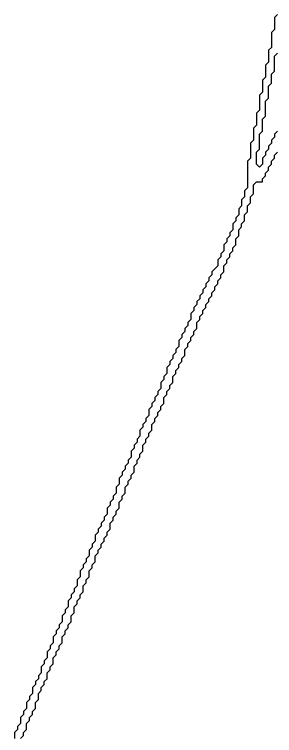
# Model space of a CAD drawing. Header units: metres. Extents: x 0 to 100, y 0 to 129.
# Drawn here: x 35.1 to 37.28, y 46.35 to 52.38 of the extents above; entities that cross this region are included whole.
import ezdxf

# ---------------------------------------------------------------- set-up
doc = ezdxf.new("R2010")
doc.units = ezdxf.units.M

msp = doc.modelspace()

# ---------------------------------------------------------------- linework, layer by layer
for points in [[(37.3, 52.375), (37.275, 52.35), (37.275, 52.25), (37.25, 52.225), (37.25, 52.1), (37.225, 52.075), (37.225, 51.975), (37.2, 51.95), (37.2, 51.85), (37.175, 51.825), (37.175, 51.725), (37.15, 51.7), (37.15, 51.575), (37.125, 51.55), (37.125, 51.45), (37.1, 51.425), (37.1, 51.325), (37.075, 51.3), (37.075, 51.175), (37.05, 51.15), (37.05, 50.925), (37.025, 50.9), (37.025, 50.85), (37, 50.825), (37, 50.775), (36.975, 50.75), (36.975, 50.7), (36.95, 50.675), (36.95, 50.65), (36.925, 50.625), (36.925, 50.575), (36.9, 50.55), (36.9, 50.525), (36.875, 50.5), (36.875, 50.475), (36.85, 50.45), (36.85, 50.4), (36.825, 50.375), (36.825, 50.35), (36.8, 50.325), (36.8, 50.275), (36.75, 50.225), (36.75, 50.2), (36.725, 50.175), (36.725, 50.15), (36.7, 50.125), (36.7, 50.1), (36.675, 50.075), (36.675, 50.05), (36.65, 50.025), (36.65, 50), (36.625, 49.975), (36.625, 49.95), (36.6, 49.925), (36.6, 49.9), (36.575, 49.875), (36.575, 49.825), (36.55, 49.8), (36.55, 49.775), (36.525, 49.75), (36.525, 49.725), (36.5, 49.7), (36.5, 49.675), (36.475, 49.65), (36.475, 49.6), (36.45, 49.575), (36.45, 49.55), (36.425, 49.525), (36.425, 49.5), (36.4, 49.475), (36.4, 49.45), (36.375, 49.425), (36.375, 49.375), (36.35, 49.35), (36.35, 49.325), (36.325, 49.3), (36.325, 49.25), (36.3, 49.225), (36.3, 49.2), (36.275, 49.175), (36.275, 49.15), (36.25, 49.125), (36.25, 49.1), (36.225, 49.075), (36.225, 49.025), (36.2, 49), (36.2, 48.975), (36.175, 48.95), (36.175, 48.925), (36.15, 48.9), (36.15, 48.85), (36.125, 48.825), (36.125, 48.8), (36.1, 48.775), (36.1, 48.75), (36.075, 48.725), (36.075, 48.675), (36.05, 48.65), (36.05, 48.625), (36.025, 48.6), (36.025, 48.575), (36, 48.55), (36, 48.525), (35.975, 48.5), (35.975, 48.45), (35.95, 48.425), (35.95, 48.375), (35.925, 48.35), (35.925, 48.325), (35.9, 48.3), (35.9, 48.275), (35.875, 48.25), (35.875, 48.2), (35.85, 48.175), (35.85, 48.15), (35.825, 48.125), (35.825, 48.1), (35.8, 48.075), (35.8, 48.05), (35.775, 48.025), (35.775, 47.975), (35.75, 47.95), (35.75, 47.925), (35.725, 47.9), (35.725, 47.85), (35.7, 47.825), (35.7, 47.8), (35.675, 47.775), (35.675, 47.75), (35.65, 47.725), (35.65, 47.675), (35.625, 47.65), (35.625, 47.6), (35.6, 47.575), (35.6, 47.55), (35.575, 47.525), (35.575, 47.5), (35.55, 47.475), (35.55, 47.425), (35.525, 47.4), (35.525, 47.375), (35.5, 47.35), (35.5, 47.3), (35.475, 47.275), (35.475, 47.25), (35.45, 47.225), (35.45, 47.2), (35.425, 47.175), (35.425, 47.125), (35.4, 47.1), (35.4, 47.075), (35.375, 47.05), (35.375, 47), (35.35, 46.975), (35.35, 46.95), (35.325, 46.925), (35.325, 46.875), (35.3, 46.85), (35.3, 46.825), (35.275, 46.8), (35.275, 46.775), (35.25, 46.75), (35.25, 46.7), (35.225, 46.675), (35.225, 46.65), (35.2, 46.625), (35.2, 46.575), (35.175, 46.55), (35.175, 46.525), (35.15, 46.5), (35.15, 46.45), (35.125, 46.425), (35.125, 46.4), (35.1, 46.375), (35.1, 46.325)], [(37.3, 51.4), (37.275, 51.375), (37.275, 51.35), (37.25, 51.325), (37.25, 51.3), (37.225, 51.275), (37.225, 51.25), (37.2, 51.225), (37.2, 51.2), (37.175, 51.175), (37.175, 51.125), (37.15, 51.1), (37.125, 51.125), (37.125, 51.225), (37.15, 51.25), (37.15, 51.375), (37.175, 51.4), (37.175, 51.5), (37.2, 51.525), (37.2, 51.65), (37.225, 51.675), (37.225, 51.775), (37.25, 51.8), (37.25, 51.875), (37.275, 51.9), (37.275, 52.025), (37.3, 52.05)], [(35.15, 46.325), (35.175, 46.35), (35.175, 46.375), (35.2, 46.4), (35.2, 46.45), (35.225, 46.475), (35.225, 46.5), (35.25, 46.525), (35.25, 46.55), (35.275, 46.575), (35.275, 46.625), (35.3, 46.65), (35.3, 46.7), (35.325, 46.725), (35.325, 46.75), (35.35, 46.775), (35.35, 46.8), (35.375, 46.825), (35.375, 46.875), (35.4, 46.9), (35.4, 46.925), (35.425, 46.95), (35.425, 47), (35.45, 47.025), (35.45, 47.05), (35.475, 47.075), (35.475, 47.1), (35.5, 47.125), (35.5, 47.175), (35.525, 47.2), (35.525, 47.225), (35.55, 47.25), (35.55, 47.275), (35.575, 47.3), (35.575, 47.35), (35.6, 47.375), (35.6, 47.425), (35.625, 47.45), (35.625, 47.475), (35.65, 47.5), (35.65, 47.525), (35.675, 47.55), (35.675, 47.6), (35.7, 47.625), (35.7, 47.65), (35.725, 47.675), (35.725, 47.725), (35.75, 47.75), (35.75, 47.775), (35.775, 47.8), (35.775, 47.85), (35.8, 47.875), (35.8, 47.9), (35.825, 47.925), (35.825, 47.95), (35.85, 47.975), (35.85, 48), (35.875, 48.025), (35.875, 48.05), (35.9, 48.075), (35.9, 48.125), (35.925, 48.15), (35.925, 48.175), (35.95, 48.2), (35.95, 48.225), (35.975, 48.25), (35.975, 48.3), (36, 48.325), (36, 48.35), (36.025, 48.375), (36.025, 48.425), (36.05, 48.45), (36.05, 48.475), (36.075, 48.5), (36.075, 48.525), (36.1, 48.55), (36.1, 48.6), (36.125, 48.625), (36.125, 48.65), (36.15, 48.675), (36.15, 48.7), (36.175, 48.725), (36.175, 48.775), (36.2, 48.8), (36.2, 48.825), (36.225, 48.85), (36.225, 48.875), (36.25, 48.9), (36.25, 48.95), (36.275, 48.975), (36.275, 49), (36.3, 49.025), (36.3, 49.05), (36.325, 49.075), (36.325, 49.1), (36.35, 49.125), (36.35, 49.175), (36.375, 49.2), (36.375, 49.225), (36.4, 49.25), (36.4, 49.275), (36.425, 49.3), (36.425, 49.35), (36.45, 49.375), (36.45, 49.4), (36.475, 49.425), (36.475, 49.45), (36.5, 49.475), (36.5, 49.5), (36.525, 49.525), (36.525, 49.575), (36.55, 49.6), (36.55, 49.625), (36.575, 49.65), (36.575, 49.675), (36.6, 49.7), (36.6, 49.725), (36.625, 49.75), (36.625, 49.8), (36.65, 49.825), (36.65, 49.85), (36.675, 49.875), (36.675, 49.9), (36.7, 49.925), (36.7, 49.95), (36.725, 49.975), (36.725, 50), (36.75, 50.025), (36.75, 50.05), (36.775, 50.075), (36.775, 50.1), (36.8, 50.125), (36.8, 50.15), (36.825, 50.175), (36.825, 50.2), (36.85, 50.225), (36.85, 50.275), (36.875, 50.3), (36.875, 50.325), (36.9, 50.35), (36.9, 50.375), (36.925, 50.4), (36.925, 50.425), (36.95, 50.45), (36.95, 50.5), (36.975, 50.525), (36.975, 50.575), (37, 50.6), (37, 50.625), (37.025, 50.65), (37.025, 50.7), (37.05, 50.725), (37.05, 50.775), (37.075, 50.8), (37.075, 50.85), (37.1, 50.875), (37.1, 50.95), (37.125, 50.975), (37.175, 50.975), (37.175, 51), (37.2, 51.025), (37.2, 51.05), (37.225, 51.075), (37.225, 51.1), (37.25, 51.125), (37.25, 51.15), (37.275, 51.175), (37.275, 51.2), (37.3, 51.225)]]:
    msp.add_lwpolyline(points)

doc.saveas('drawing.dxf')
